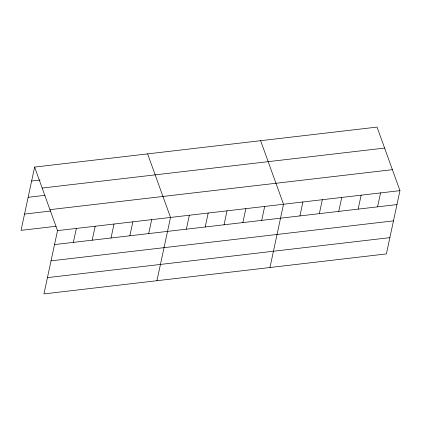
<?xml version="1.0" encoding="UTF-8"?>
<svg xmlns="http://www.w3.org/2000/svg" width="421" height="421" viewBox="0 0 421 421"><rect width="100%" height="100%" fill="white"/><g stroke="black" fill="none" stroke-linecap="round" stroke-linejoin="round"><path stroke-width="0.63" d="M34.617 167.079L57.514 230.634L43.952 293.905L386.383 253.921L399.95 190.65L377.048 127.095L34.617 167.079L21.05 230.35L56.119 226.256M73.359 242.38L76.348 228.435M92.194 240.18L95.183 226.235M111.028 237.981L114.017 224.035M129.863 235.781L132.852 221.835M148.697 233.581L151.686 219.636M156.954 280.712L170.521 217.436L147.618 153.886M186.361 229.182L189.355 215.236M205.195 226.982L208.185 213.037M224.03 224.788L227.019 210.842M242.864 222.588L245.853 208.642M261.699 220.388L264.688 206.443M269.956 267.514L283.522 204.243L260.62 140.688M299.936 215.92L302.925 201.975M319.344 213.657L322.333 199.712M338.747 211.389L341.736 197.444M358.15 209.126L361.139 195.181M377.558 206.858L380.547 192.913M31.622 181.025L40.069 180.041M42.174 188.05L384.605 148.066M28.133 197.302L45.021 195.333M49.957 209.658L392.393 169.674M24.539 214.073L50.52 211.042M57.514 230.634L399.95 190.65M54.525 244.58L396.961 204.59M51.036 260.857L393.472 220.872M47.441 277.628L389.878 237.644"/></g></svg>
